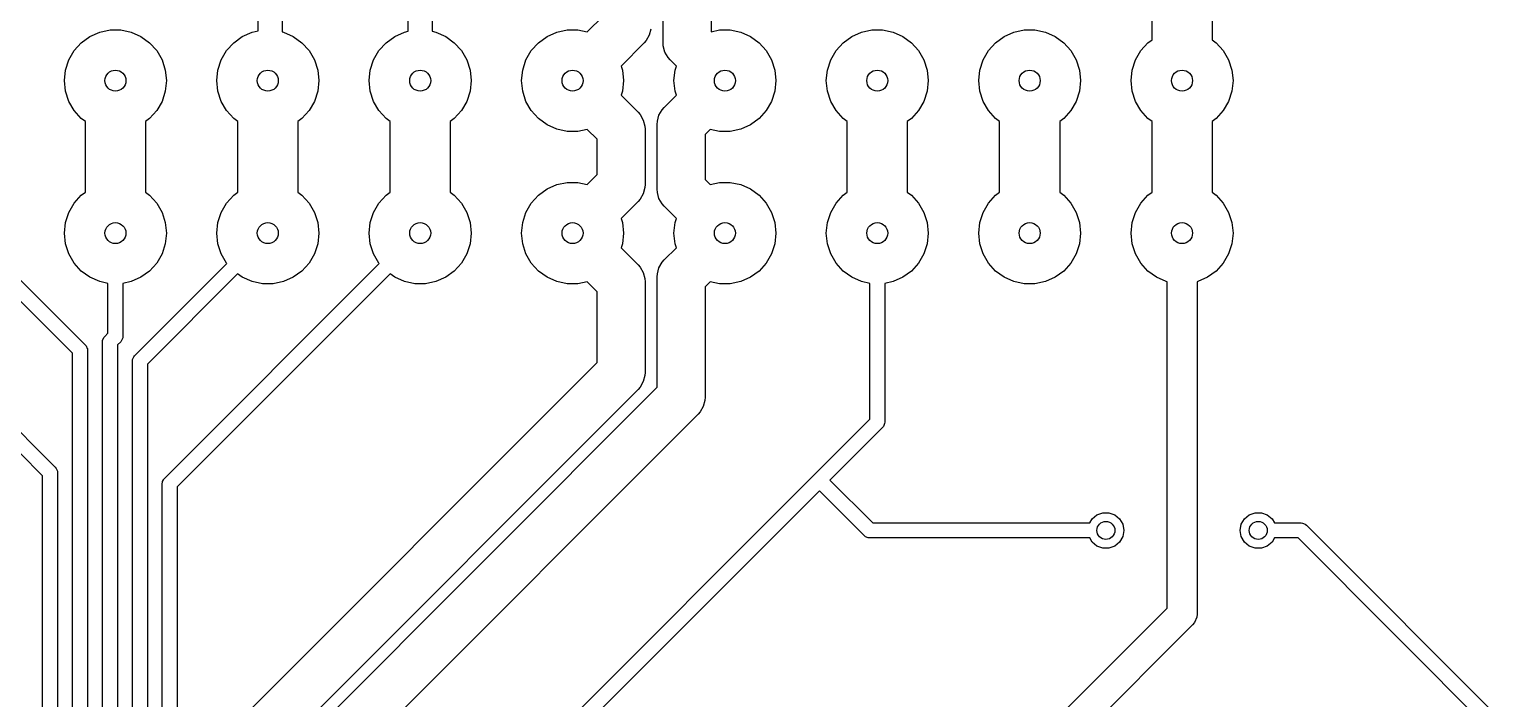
# Model space of a CAD drawing. Extents: x 0.04 to 1.96, y 0.03 to 3.58.
# Drawn here: x 0.994 to 1.962, y 2.495 to 2.934 of the extents above; entities that cross this region are included whole.
import ezdxf

# ---------------------------------------------------------------- set-up
doc = ezdxf.new("R2010")
doc.units = 0
doc.header["$MEASUREMENT"] = 0
doc.layers.add('BLACK', color=7, linetype='CONTINUOUS')

msp = doc.modelspace()

# ---------------------------------------------------------------- linework, layer by layer
at = {"layer": 'BLACK', "linetype": 'CONTINUOUS'}
for p, q in [((1.40945, 2.9248), (1.40945, 3.28346)), ((1.44094, 3.28346), (1.44094, 2.9321)), ((1.24213, 2.93235), (1.24213, 3.01077)), ((1.25787, 3.01077), (1.25787, 2.93235)), ((1.1437, 2.93269), (1.1437, 2.97618)), ((1.15945, 2.97618), (1.15945, 2.93202)), ((1.73031, 2.92684), (1.73031, 2.95)), ((1.03966, 2.93183), (1.0465, 2.93328)), ((1.0465, 2.93328), (1.0535, 2.93328)), ((1.0535, 2.93328), (1.06034, 2.93183)), ((1.33966, 2.93183), (1.3465, 2.93328)), ((1.3465, 2.93328), (1.3535, 2.93328)), ((1.3535, 2.93328), (1.35969, 2.93196)), ((1.35969, 2.93196), (1.37008, 2.94235)), ((1.40144, 2.93377), (1.40038, 2.9298)), ((1.44094, 2.9321), (1.4465, 2.93328)), ((1.4465, 2.93328), (1.4535, 2.93328)), ((1.4535, 2.93328), (1.46034, 2.93183)), ((1.53966, 2.93183), (1.5465, 2.93328)), ((1.5465, 2.93328), (1.5535, 2.93328)), ((1.5535, 2.93328), (1.56034, 2.93183)), ((1.63966, 2.93183), (1.6465, 2.93328)), ((1.6465, 2.93328), (1.6535, 2.93328)), ((1.6535, 2.93328), (1.66034, 2.93183)), ((1.76969, 2.94185), (1.76969, 2.92684)), ((1.02293, 2.91967), (1.02761, 2.92487)), ((1.02761, 2.92487), (1.03327, 2.92898)), ((1.03327, 2.92898), (1.03966, 2.93183)), ((1.06034, 2.93183), (1.06673, 2.92898)), ((1.06673, 2.92898), (1.07239, 2.92487)), ((1.07239, 2.92487), (1.07707, 2.91967)), ((1.12293, 2.91967), (1.12761, 2.92487)), ((1.12761, 2.92487), (1.13327, 2.92898)), ((1.13327, 2.92898), (1.13966, 2.93183)), ((1.13966, 2.93183), (1.1437, 2.93269)), ((1.15945, 2.93202), (1.16034, 2.93183)), ((1.16034, 2.93183), (1.16673, 2.92898)), ((1.16673, 2.92898), (1.17239, 2.92487)), ((1.17239, 2.92487), (1.17707, 2.91967)), ((1.22293, 2.91967), (1.22761, 2.92487)), ((1.22761, 2.92487), (1.23327, 2.92898)), ((1.23327, 2.92898), (1.23966, 2.93183)), ((1.23966, 2.93183), (1.24213, 2.93235)), ((1.25787, 2.93235), (1.26034, 2.93183)), ((1.26034, 2.93183), (1.26673, 2.92898)), ((1.26673, 2.92898), (1.27239, 2.92487)), ((1.27239, 2.92487), (1.27707, 2.91967)), ((1.32293, 2.91967), (1.32761, 2.92487)), ((1.32761, 2.92487), (1.33327, 2.92898)), ((1.33327, 2.92898), (1.33966, 2.93183)), ((1.39696, 2.92469), (1.38187, 2.9096)), ((1.39832, 2.92624), (1.39696, 2.92469)), ((1.40038, 2.9298), (1.39832, 2.92624)), ((1.40958, 2.92275), (1.40945, 2.9248)), ((1.46034, 2.93183), (1.46673, 2.92898)), ((1.46673, 2.92898), (1.47239, 2.92487)), ((1.47239, 2.92487), (1.47707, 2.91967)), ((1.52293, 2.91967), (1.52761, 2.92487)), ((1.52761, 2.92487), (1.53327, 2.92898)), ((1.53327, 2.92898), (1.53966, 2.93183)), ((1.56034, 2.93183), (1.56673, 2.92898)), ((1.56673, 2.92898), (1.57239, 2.92487)), ((1.57239, 2.92487), (1.57707, 2.91967)), ((1.62293, 2.91967), (1.62761, 2.92487)), ((1.62761, 2.92487), (1.63327, 2.92898)), ((1.63327, 2.92898), (1.63966, 2.93183)), ((1.66034, 2.93183), (1.66673, 2.92898)), ((1.66673, 2.92898), (1.67239, 2.92487)), ((1.67239, 2.92487), (1.67707, 2.91967)), ((1.72293, 2.91967), (1.72761, 2.92487)), ((1.72761, 2.92487), (1.73031, 2.92684)), ((1.76969, 2.92684), (1.77239, 2.92487)), ((1.77239, 2.92487), (1.77707, 2.91967)), ((1.01943, 2.91361), (1.02293, 2.91967)), ((1.07707, 2.91967), (1.08057, 2.91361)), ((1.11943, 2.91361), (1.12293, 2.91967)), ((1.17707, 2.91967), (1.18057, 2.91361)), ((1.21943, 2.91361), (1.22293, 2.91967)), ((1.27707, 2.91967), (1.28057, 2.91361)), ((1.31943, 2.91361), (1.32293, 2.91967)), ((1.41065, 2.91878), (1.40958, 2.92275)), ((1.4127, 2.91522), (1.41065, 2.91878)), ((1.41406, 2.91367), (1.4127, 2.91522)), ((1.47707, 2.91967), (1.48057, 2.91361)), ((1.51943, 2.91361), (1.52293, 2.91967)), ((1.57707, 2.91967), (1.58057, 2.91361)), ((1.61943, 2.91361), (1.62293, 2.91967)), ((1.67707, 2.91967), (1.68057, 2.91361)), ((1.71943, 2.91361), (1.72293, 2.91967)), ((1.77707, 2.91967), (1.78057, 2.91361)), ((1.01654, 2.9), (1.01727, 2.90696)), ((1.01727, 2.90696), (1.01943, 2.91361)), ((1.08057, 2.91361), (1.08273, 2.90696)), ((1.08273, 2.90696), (1.08346, 2.9)), ((1.11654, 2.9), (1.11727, 2.90696)), ((1.11727, 2.90696), (1.11943, 2.91361)), ((1.18057, 2.91361), (1.18273, 2.90696)), ((1.18273, 2.90696), (1.18346, 2.9)), ((1.21654, 2.9), (1.21727, 2.90696)), ((1.21727, 2.90696), (1.21943, 2.91361)), ((1.28057, 2.91361), (1.28273, 2.90696)), ((1.28273, 2.90696), (1.28346, 2.9)), ((1.31654, 2.9), (1.31727, 2.90696)), ((1.31727, 2.90696), (1.31943, 2.91361)), ((1.38187, 2.9096), (1.38273, 2.90696)), ((1.38273, 2.90696), (1.38346, 2.9)), ((1.41813, 2.9096), (1.41406, 2.91367)), ((1.41654, 2.9), (1.41727, 2.90696)), ((1.41727, 2.90696), (1.41813, 2.9096)), ((1.48057, 2.91361), (1.48273, 2.90696)), ((1.48273, 2.90696), (1.48346, 2.9)), ((1.51654, 2.9), (1.51727, 2.90696)), ((1.51727, 2.90696), (1.51943, 2.91361)), ((1.58057, 2.91361), (1.58273, 2.90696)), ((1.58273, 2.90696), (1.58346, 2.9)), ((1.61654, 2.9), (1.61727, 2.90696)), ((1.61727, 2.90696), (1.61943, 2.91361)), ((1.68057, 2.91361), (1.68273, 2.90696)), ((1.68273, 2.90696), (1.68346, 2.9)), ((1.71654, 2.9), (1.71727, 2.90696)), ((1.71727, 2.90696), (1.71943, 2.91361)), ((1.78057, 2.91361), (1.78273, 2.90696)), ((1.78273, 2.90696), (1.78346, 2.9)), ((1.01727, 2.89304), (1.01654, 2.9)), ((1.08346, 2.9), (1.08273, 2.89304)), ((1.11727, 2.89304), (1.11654, 2.9)), ((1.18346, 2.9), (1.18273, 2.89304)), ((1.21727, 2.89304), (1.21654, 2.9)), ((1.28346, 2.9), (1.28273, 2.89304)), ((1.31727, 2.89304), (1.31654, 2.9)), ((1.38346, 2.9), (1.38273, 2.89304)), ((1.41727, 2.89304), (1.41654, 2.9)), ((1.48346, 2.9), (1.48273, 2.89304)), ((1.51727, 2.89304), (1.51654, 2.9)), ((1.58346, 2.9), (1.58273, 2.89304)), ((1.61727, 2.89304), (1.61654, 2.9)), ((1.68346, 2.9), (1.68273, 2.89304)), ((1.71727, 2.89304), (1.71654, 2.9)), ((1.78346, 2.9), (1.78273, 2.89304)), ((1.01943, 2.88639), (1.01727, 2.89304)), ((1.02293, 2.88033), (1.01943, 2.88639)), ((1.08057, 2.88639), (1.07707, 2.88033)), ((1.08273, 2.89304), (1.08057, 2.88639)), ((1.11943, 2.88639), (1.11727, 2.89304)), ((1.12293, 2.88033), (1.11943, 2.88639)), ((1.18057, 2.88639), (1.17707, 2.88033)), ((1.18273, 2.89304), (1.18057, 2.88639)), ((1.21943, 2.88639), (1.21727, 2.89304)), ((1.22293, 2.88033), (1.21943, 2.88639)), ((1.28057, 2.88639), (1.27707, 2.88033)), ((1.28273, 2.89304), (1.28057, 2.88639)), ((1.31943, 2.88639), (1.31727, 2.89304)), ((1.32293, 2.88033), (1.31943, 2.88639)), ((1.38273, 2.89304), (1.38187, 2.8904)), ((1.38187, 2.8904), (1.39303, 2.87925)), ((1.41012, 2.8824), (1.41813, 2.8904)), ((1.41813, 2.8904), (1.41727, 2.89304)), ((1.48057, 2.88639), (1.47707, 2.88033)), ((1.48273, 2.89304), (1.48057, 2.88639)), ((1.51943, 2.88639), (1.51727, 2.89304)), ((1.52293, 2.88033), (1.51943, 2.88639)), ((1.58057, 2.88639), (1.57707, 2.88033)), ((1.58273, 2.89304), (1.58057, 2.88639)), ((1.61943, 2.88639), (1.61727, 2.89304)), ((1.62293, 2.88033), (1.61943, 2.88639)), ((1.68057, 2.88639), (1.67707, 2.88033)), ((1.68273, 2.89304), (1.68057, 2.88639)), ((1.71943, 2.88639), (1.71727, 2.89304)), ((1.72293, 2.88033), (1.71943, 2.88639)), ((1.78057, 2.88639), (1.77707, 2.88033)), ((1.78273, 2.89304), (1.78057, 2.88639)), ((1.02761, 2.87513), (1.02293, 2.88033)), ((1.03031, 2.87316), (1.02761, 2.87513)), ((1.07239, 2.87513), (1.06969, 2.87316)), ((1.07707, 2.88033), (1.07239, 2.87513)), ((1.12761, 2.87513), (1.12293, 2.88033)), ((1.13031, 2.87316), (1.12761, 2.87513)), ((1.17239, 2.87513), (1.16969, 2.87316)), ((1.17707, 2.88033), (1.17239, 2.87513)), ((1.22761, 2.87513), (1.22293, 2.88033)), ((1.23031, 2.87316), (1.22761, 2.87513)), ((1.27239, 2.87513), (1.26969, 2.87316)), ((1.27707, 2.88033), (1.27239, 2.87513)), ((1.32761, 2.87513), (1.32293, 2.88033)), ((1.33327, 2.87102), (1.32761, 2.87513)), ((1.39303, 2.87925), (1.39438, 2.8777)), ((1.39438, 2.8777), (1.39644, 2.87414)), ((1.40565, 2.87332), (1.40671, 2.87729)), ((1.40671, 2.87729), (1.40877, 2.88085)), ((1.40671, 2.87729), (1.40671, 2.87729)), ((1.40877, 2.88085), (1.41012, 2.8824)), ((1.47239, 2.87513), (1.46673, 2.87102)), ((1.47707, 2.88033), (1.47239, 2.87513)), ((1.52761, 2.87513), (1.52293, 2.88033)), ((1.53031, 2.87316), (1.52761, 2.87513)), ((1.57239, 2.87513), (1.56969, 2.87316)), ((1.57707, 2.88033), (1.57239, 2.87513)), ((1.62761, 2.87513), (1.62293, 2.88033)), ((1.63031, 2.87316), (1.62761, 2.87513)), ((1.67239, 2.87513), (1.66969, 2.87316)), ((1.67707, 2.88033), (1.67239, 2.87513)), ((1.72761, 2.87513), (1.72293, 2.88033)), ((1.73031, 2.87316), (1.72761, 2.87513)), ((1.77239, 2.87513), (1.76969, 2.87316)), ((1.77707, 2.88033), (1.77239, 2.87513)), ((1.03031, 2.82684), (1.03031, 2.87316)), ((1.06969, 2.87316), (1.06969, 2.82684)), ((1.13031, 2.82684), (1.13031, 2.87316)), ((1.16969, 2.87316), (1.16969, 2.82684)), ((1.23031, 2.82684), (1.23031, 2.87316)), ((1.26969, 2.87316), (1.26969, 2.82684)), ((1.33966, 2.86817), (1.33327, 2.87102)), ((1.3465, 2.86672), (1.33966, 2.86817)), ((1.3535, 2.86672), (1.3465, 2.86672)), ((1.35969, 2.86804), (1.3535, 2.86672)), ((1.36614, 2.86159), (1.35969, 2.86804)), ((1.39644, 2.87414), (1.39644, 2.87414)), ((1.39644, 2.87414), (1.3975, 2.87017)), ((1.3975, 2.87017), (1.39764, 2.86811)), ((1.39764, 2.86811), (1.39764, 2.83189)), ((1.40551, 2.87126), (1.40565, 2.87332)), ((1.40551, 2.82874), (1.40551, 2.87126)), ((1.44031, 2.86804), (1.43701, 2.86474)), ((1.4465, 2.86672), (1.44031, 2.86804)), ((1.4535, 2.86672), (1.4465, 2.86672)), ((1.46034, 2.86817), (1.4535, 2.86672)), ((1.46673, 2.87102), (1.46034, 2.86817)), ((1.53031, 2.82684), (1.53031, 2.87316)), ((1.56969, 2.87316), (1.56969, 2.82684)), ((1.63031, 2.82684), (1.63031, 2.87316)), ((1.66969, 2.87316), (1.66969, 2.82684)), ((1.73031, 2.82684), (1.73031, 2.87316)), ((1.76969, 2.87316), (1.76969, 2.82684)), ((1.36614, 2.83841), (1.36614, 2.86159)), ((1.43701, 2.86474), (1.43701, 2.83526)), ((1.35969, 2.83196), (1.36614, 2.83841)), ((1.02761, 2.82487), (1.03031, 2.82684)), ((1.06969, 2.82684), (1.07239, 2.82487)), ((1.12761, 2.82487), (1.13031, 2.82684)), ((1.16969, 2.82684), (1.17239, 2.82487)), ((1.22761, 2.82487), (1.23031, 2.82684)), ((1.26969, 2.82684), (1.27239, 2.82487)), ((1.32761, 2.82487), (1.33327, 2.82898)), ((1.33327, 2.82898), (1.33966, 2.83183)), ((1.33966, 2.83183), (1.3465, 2.83328)), ((1.3465, 2.83328), (1.3535, 2.83328)), ((1.3535, 2.83328), (1.35969, 2.83196)), ((1.3975, 2.82983), (1.39644, 2.82586)), ((1.39764, 2.83189), (1.3975, 2.82983)), ((1.40565, 2.82668), (1.40551, 2.82874)), ((1.40671, 2.82271), (1.40565, 2.82668)), ((1.43701, 2.83526), (1.44031, 2.83196)), ((1.44031, 2.83196), (1.4465, 2.83328)), ((1.4465, 2.83328), (1.4535, 2.83328)), ((1.4535, 2.83328), (1.46034, 2.83183)), ((1.46034, 2.83183), (1.46673, 2.82898)), ((1.46673, 2.82898), (1.47239, 2.82487)), ((1.52761, 2.82487), (1.53031, 2.82684)), ((1.56969, 2.82684), (1.57239, 2.82487)), ((1.62761, 2.82487), (1.63031, 2.82684)), ((1.66969, 2.82684), (1.67239, 2.82487)), ((1.72761, 2.82487), (1.73031, 2.82684)), ((1.76969, 2.82684), (1.77239, 2.82487)), ((1.01943, 2.81361), (1.02293, 2.81967)), ((1.02293, 2.81967), (1.02761, 2.82487)), ((1.07239, 2.82487), (1.07707, 2.81967)), ((1.07707, 2.81967), (1.08057, 2.81361)), ((1.11943, 2.81361), (1.12293, 2.81967)), ((1.12293, 2.81967), (1.12761, 2.82487)), ((1.17239, 2.82487), (1.17707, 2.81967)), ((1.17707, 2.81967), (1.18057, 2.81361)), ((1.21943, 2.81361), (1.22293, 2.81967)), ((1.22293, 2.81967), (1.22761, 2.82487)), ((1.27239, 2.82487), (1.27707, 2.81967)), ((1.27707, 2.81967), (1.28057, 2.81361)), ((1.31943, 2.81361), (1.32293, 2.81967)), ((1.32293, 2.81967), (1.32761, 2.82487)), ((1.39303, 2.82075), (1.38187, 2.8096)), ((1.39438, 2.8223), (1.39303, 2.82075)), ((1.39644, 2.82586), (1.39438, 2.8223)), ((1.40877, 2.81915), (1.40671, 2.82271)), ((1.41012, 2.8176), (1.40877, 2.81915)), ((1.41813, 2.8096), (1.41012, 2.8176)), ((1.47239, 2.82487), (1.47707, 2.81967)), ((1.47707, 2.81967), (1.48057, 2.81361)), ((1.51943, 2.81361), (1.52293, 2.81967)), ((1.52293, 2.81967), (1.52761, 2.82487)), ((1.57239, 2.82487), (1.57707, 2.81967)), ((1.57707, 2.81967), (1.58057, 2.81361)), ((1.61943, 2.81361), (1.62293, 2.81967)), ((1.62293, 2.81967), (1.62761, 2.82487)), ((1.67239, 2.82487), (1.67707, 2.81967)), ((1.67707, 2.81967), (1.68057, 2.81361)), ((1.71943, 2.81361), (1.72293, 2.81967)), ((1.72293, 2.81967), (1.72761, 2.82487)), ((1.77239, 2.82487), (1.77707, 2.81967)), ((1.77707, 2.81967), (1.78057, 2.81361)), ((1.01727, 2.80696), (1.01943, 2.81361)), ((1.08057, 2.81361), (1.08273, 2.80696)), ((1.11727, 2.80696), (1.11943, 2.81361)), ((1.18057, 2.81361), (1.18273, 2.80696)), ((1.21727, 2.80696), (1.21943, 2.81361)), ((1.28057, 2.81361), (1.28273, 2.80696)), ((1.31727, 2.80696), (1.31943, 2.81361)), ((1.38187, 2.8096), (1.38273, 2.80696)), ((1.41727, 2.80696), (1.41813, 2.8096)), ((1.48057, 2.81361), (1.48273, 2.80696)), ((1.51727, 2.80696), (1.51943, 2.81361)), ((1.58057, 2.81361), (1.58273, 2.80696)), ((1.61727, 2.80696), (1.61943, 2.81361)), ((1.68057, 2.81361), (1.68273, 2.80696)), ((1.71727, 2.80696), (1.71943, 2.81361)), ((1.78057, 2.81361), (1.78273, 2.80696)), ((1.01654, 2.8), (1.01727, 2.80696)), ((1.01727, 2.79304), (1.01654, 2.8)), ((1.08273, 2.80696), (1.08346, 2.8)), ((1.08346, 2.8), (1.08273, 2.79304)), ((1.11654, 2.8), (1.11727, 2.80696)), ((1.11727, 2.79304), (1.11654, 2.8)), ((1.18273, 2.80696), (1.18346, 2.8)), ((1.18346, 2.8), (1.18273, 2.79304)), ((1.21654, 2.8), (1.21727, 2.80696)), ((1.21727, 2.79304), (1.21654, 2.8)), ((1.28273, 2.80696), (1.28346, 2.8)), ((1.28346, 2.8), (1.28273, 2.79304)), ((1.31654, 2.8), (1.31727, 2.80696)), ((1.31727, 2.79304), (1.31654, 2.8)), ((1.38273, 2.80696), (1.38346, 2.8)), ((1.38346, 2.8), (1.38273, 2.79304)), ((1.41654, 2.8), (1.41727, 2.80696)), ((1.41727, 2.79304), (1.41654, 2.8)), ((1.48273, 2.80696), (1.48346, 2.8)), ((1.48346, 2.8), (1.48273, 2.79304)), ((1.51654, 2.8), (1.51727, 2.80696)), ((1.51727, 2.79304), (1.51654, 2.8)), ((1.58273, 2.80696), (1.58346, 2.8)), ((1.58346, 2.8), (1.58273, 2.79304)), ((1.61654, 2.8), (1.61727, 2.80696)), ((1.61727, 2.79304), (1.61654, 2.8)), ((1.68273, 2.80696), (1.68346, 2.8)), ((1.68346, 2.8), (1.68273, 2.79304)), ((1.71654, 2.8), (1.71727, 2.80696)), ((1.71727, 2.79304), (1.71654, 2.8)), ((1.78273, 2.80696), (1.78346, 2.8)), ((1.78346, 2.8), (1.78273, 2.79304)), ((1.01943, 2.78639), (1.01727, 2.79304)), ((1.08273, 2.79304), (1.08057, 2.78639)), ((1.11943, 2.78639), (1.11727, 2.79304)), ((1.18273, 2.79304), (1.18057, 2.78639)), ((1.21943, 2.78639), (1.21727, 2.79304)), ((1.28273, 2.79304), (1.28057, 2.78639)), ((1.31943, 2.78639), (1.31727, 2.79304)), ((1.38273, 2.79304), (1.38187, 2.7904)), ((1.38187, 2.7904), (1.39303, 2.77925)), ((1.41012, 2.7824), (1.41813, 2.7904)), ((1.41813, 2.7904), (1.41727, 2.79304)), ((1.48273, 2.79304), (1.48057, 2.78639)), ((1.51943, 2.78639), (1.51727, 2.79304)), ((1.58273, 2.79304), (1.58057, 2.78639)), ((1.61943, 2.78639), (1.61727, 2.79304)), ((1.68273, 2.79304), (1.68057, 2.78639)), ((1.71943, 2.78639), (1.71727, 2.79304)), ((1.78273, 2.79304), (1.78057, 2.78639)), ((0.87686, 2.7801), (1.01053, 2.64643)), ((0.97686, 2.7801), (1.03021, 2.72675)), ((1.02293, 2.78033), (1.01943, 2.78639)), ((1.02761, 2.77513), (1.02293, 2.78033)), ((1.06262, 2.71958), (1.12314, 2.7801)), ((1.07707, 2.78033), (1.07239, 2.77513)), ((1.08057, 2.78639), (1.07707, 2.78033)), ((1.08215, 2.63911), (1.22314, 2.7801)), ((1.12293, 2.78033), (1.11943, 2.78639)), ((1.12314, 2.7801), (1.12293, 2.78033)), ((1.17707, 2.78033), (1.17239, 2.77513)), ((1.18057, 2.78639), (1.17707, 2.78033)), ((1.22293, 2.78033), (1.21943, 2.78639)), ((1.22314, 2.7801), (1.22293, 2.78033)), ((1.27707, 2.78033), (1.27239, 2.77513)), ((1.28057, 2.78639), (1.27707, 2.78033)), ((1.32293, 2.78033), (1.31943, 2.78639)), ((1.32761, 2.77513), (1.32293, 2.78033)), ((1.39303, 2.77925), (1.39438, 2.7777)), ((1.40671, 2.77729), (1.40877, 2.78085)), ((1.40877, 2.78085), (1.41012, 2.7824)), ((1.47707, 2.78033), (1.47239, 2.77513)), ((1.48057, 2.78639), (1.47707, 2.78033)), ((1.52293, 2.78033), (1.51943, 2.78639)), ((1.52761, 2.77513), (1.52293, 2.78033)), ((1.57707, 2.78033), (1.57239, 2.77513)), ((1.58057, 2.78639), (1.57707, 2.78033)), ((1.62293, 2.78033), (1.61943, 2.78639)), ((1.62761, 2.77513), (1.62293, 2.78033)), ((1.67707, 2.78033), (1.67239, 2.77513)), ((1.68057, 2.78639), (1.67707, 2.78033)), ((1.72293, 2.78033), (1.71943, 2.78639)), ((1.72761, 2.77513), (1.72293, 2.78033)), ((1.77707, 2.78033), (1.77239, 2.77513)), ((1.78057, 2.78639), (1.77707, 2.78033)), ((1.00213, 2.64091), (0.8698, 2.77324)), ((1.02181, 2.72123), (0.9698, 2.77324)), ((1.03327, 2.77102), (1.02761, 2.77513)), ((1.03966, 2.76817), (1.03327, 2.77102)), ((1.06673, 2.77102), (1.06034, 2.76817)), ((1.07239, 2.77513), (1.06673, 2.77102)), ((1.1302, 2.77324), (1.07102, 2.71406)), ((1.2302, 2.77324), (1.09055, 2.63359)), ((1.13327, 2.77102), (1.1302, 2.77324)), ((1.13966, 2.76817), (1.13327, 2.77102)), ((1.16673, 2.77102), (1.16034, 2.76817)), ((1.17239, 2.77513), (1.16673, 2.77102)), ((1.23327, 2.77102), (1.2302, 2.77324)), ((1.23966, 2.76817), (1.23327, 2.77102)), ((1.26673, 2.77102), (1.26034, 2.76817)), ((1.27239, 2.77513), (1.26673, 2.77102)), ((1.33327, 2.77102), (1.32761, 2.77513)), ((1.33966, 2.76817), (1.33327, 2.77102)), ((1.39438, 2.7777), (1.39644, 2.77414)), ((1.39644, 2.77414), (1.39644, 2.77414)), ((1.39644, 2.77414), (1.3975, 2.77017)), ((1.3975, 2.77017), (1.39764, 2.76811)), ((1.40551, 2.77126), (1.40565, 2.77332)), ((1.40551, 2.69888), (1.40551, 2.77126)), ((1.40565, 2.77332), (1.40671, 2.77729)), ((1.40671, 2.77729), (1.40671, 2.77729)), ((1.46673, 2.77102), (1.46034, 2.76817)), ((1.47239, 2.77513), (1.46673, 2.77102)), ((1.53327, 2.77102), (1.52761, 2.77513)), ((1.53966, 2.76817), (1.53327, 2.77102)), ((1.56673, 2.77102), (1.56034, 2.76817)), ((1.57239, 2.77513), (1.56673, 2.77102)), ((1.63327, 2.77102), (1.62761, 2.77513)), ((1.63966, 2.76817), (1.63327, 2.77102)), ((1.66673, 2.77102), (1.66034, 2.76817)), ((1.67239, 2.77513), (1.66673, 2.77102)), ((1.73327, 2.77102), (1.72761, 2.77513)), ((1.73966, 2.76817), (1.73327, 2.77102)), ((1.76673, 2.77102), (1.76034, 2.76817)), ((1.77239, 2.77513), (1.76673, 2.77102)), ((1.04508, 2.76702), (1.03966, 2.76817)), ((1.04508, 2.73432), (1.04508, 2.76702)), ((1.06034, 2.76817), (1.05492, 2.76702)), ((1.05492, 2.76702), (1.05492, 2.73228)), ((1.1465, 2.76672), (1.13966, 2.76817)), ((1.1535, 2.76672), (1.1465, 2.76672)), ((1.16034, 2.76817), (1.1535, 2.76672)), ((1.2465, 2.76672), (1.23966, 2.76817)), ((1.2535, 2.76672), (1.2465, 2.76672)), ((1.26034, 2.76817), (1.2535, 2.76672)), ((1.3465, 2.76672), (1.33966, 2.76817)), ((1.3535, 2.76672), (1.3465, 2.76672)), ((1.35969, 2.76804), (1.3535, 2.76672)), ((1.36614, 2.76159), (1.35969, 2.76804)), ((1.36614, 2.71518), (1.36614, 2.76159)), ((1.39764, 2.76811), (1.39764, 2.70866)), ((1.44031, 2.76804), (1.43701, 2.76474)), ((1.43701, 2.76474), (1.43701, 2.69235)), ((1.4465, 2.76672), (1.44031, 2.76804)), ((1.4535, 2.76672), (1.4465, 2.76672)), ((1.46034, 2.76817), (1.4535, 2.76672)), ((1.54508, 2.76702), (1.53966, 2.76817)), ((1.54508, 2.67804), (1.54508, 2.76702)), ((1.56034, 2.76817), (1.55492, 2.76702)), ((1.55492, 2.76702), (1.55492, 2.676)), ((1.6465, 2.76672), (1.63966, 2.76817)), ((1.6535, 2.76672), (1.6465, 2.76672)), ((1.66034, 2.76817), (1.6535, 2.76672)), ((1.74016, 2.76807), (1.73966, 2.76817)), ((1.74016, 2.55408), (1.74016, 2.76807)), ((1.76034, 2.76817), (1.75984, 2.76807)), ((1.75984, 2.76807), (1.75984, 2.55)), ((1.04159, 2.72966), (1.04233, 2.73143)), ((1.04233, 2.73144), (1.04294, 2.73218)), ((1.04233, 2.73143), (1.04233, 2.73144)), ((1.04294, 2.73218), (1.04508, 2.73432)), ((1.05483, 2.73132), (1.05409, 2.72955)), ((1.05492, 2.73228), (1.05483, 2.73132)), ((1.02181, 2.05444), (1.02181, 2.72123)), ((1.03021, 2.72675), (1.03082, 2.726)), ((1.03082, 2.726), (1.03082, 2.726)), ((1.03082, 2.726), (1.03084, 2.72597)), ((1.03084, 2.72597), (1.03154, 2.72427)), ((1.03154, 2.72427), (1.03156, 2.72423)), ((1.03156, 2.72423), (1.03165, 2.72327)), ((1.03165, 2.72327), (1.03165, 2.0542)), ((1.0415, 2.7287), (1.04159, 2.72966)), ((1.0415, 2.05444), (1.0415, 2.7287)), ((1.05348, 2.7288), (1.05134, 2.72666)), ((1.05134, 2.72666), (1.05134, 2.0542)), ((1.05409, 2.72955), (1.05348, 2.7288)), ((1.05409, 2.72955), (1.05409, 2.72955)), ((1.06118, 2.7161), (1.06128, 2.71706)), ((1.06118, 2.05444), (1.06118, 2.7161)), ((1.06128, 2.71706), (1.06201, 2.71884)), ((1.06201, 2.71884), (1.06262, 2.71958)), ((1.06201, 2.71884), (1.06201, 2.71884)), ((1.07102, 2.71406), (1.07102, 2.0542)), ((1.11879, 2.46783), (1.36614, 2.71518)), ((1.39644, 2.70263), (1.39438, 2.69907)), ((1.3975, 2.70661), (1.39644, 2.70263)), ((1.39764, 2.70866), (1.3975, 2.70661)), ((1.39303, 2.69753), (1.14567, 2.45017)), ((1.15816, 2.45152), (1.40551, 2.69888)), ((1.39438, 2.69907), (1.39303, 2.69753)), ((1.43701, 2.69235), (1.43687, 2.6903)), ((1.43375, 2.68277), (1.4324, 2.68122)), ((1.43581, 2.68633), (1.43375, 2.68277)), ((1.43687, 2.6903), (1.43581, 2.68633)), ((1.4324, 2.68122), (1.18504, 2.43386)), ((1.50852, 2.64148), (1.54508, 2.67804)), ((1.55348, 2.67252), (1.51896, 2.638)), ((1.55409, 2.67327), (1.55348, 2.67252)), ((1.55483, 2.67504), (1.55409, 2.67327)), ((1.55409, 2.67327), (1.55409, 2.67327)), ((1.55492, 2.676), (1.55483, 2.67504)), ((1.01053, 2.64643), (1.01114, 2.64569)), ((1.01114, 2.64569), (1.01114, 2.64569)), ((1.01114, 2.64569), (1.01187, 2.64391)), ((1.01187, 2.64391), (1.01197, 2.64295)), ((1.01197, 2.64295), (1.01197, 2.0542)), ((1.00213, 2.05444), (1.00213, 2.64091)), ((1.08071, 2.63563), (1.0808, 2.63659)), ((1.08071, 2.05433), (1.08071, 2.63563)), ((1.0808, 2.63659), (1.08099, 2.63704)), ((1.08099, 2.63704), (1.08144, 2.63813)), ((1.08144, 2.63813), (1.08154, 2.63836)), ((1.08154, 2.63836), (1.08215, 2.63911)), ((1.08154, 2.63836), (1.08154, 2.63836)), ((1.09055, 2.63359), (1.09055, 2.05433)), ((1.21699, 2.34995), (1.50852, 2.64148)), ((1.50852, 2.64148), (1.50852, 2.64148)), ((1.51896, 2.638), (1.54704, 2.60992)), ((1.512, 2.63104), (1.22539, 2.34443)), ((1.54152, 2.60152), (1.512, 2.63104)), ((1.69095, 2.61259), (1.69409, 2.61523)), ((1.69409, 2.61523), (1.69795, 2.61663)), ((1.69795, 2.61663), (1.70205, 2.61663)), ((1.70205, 2.61663), (1.70591, 2.61523)), ((1.70591, 2.61523), (1.70905, 2.61259)), ((1.79095, 2.61259), (1.79409, 2.61523)), ((1.79409, 2.61523), (1.79795, 2.61663)), ((1.79795, 2.61663), (1.80205, 2.61663)), ((1.80205, 2.61663), (1.80591, 2.61523)), ((1.80591, 2.61523), (1.80905, 2.61259)), ((1.54704, 2.60992), (1.68941, 2.60992)), ((1.68941, 2.60992), (1.69095, 2.61259)), ((1.70905, 2.61259), (1.7111, 2.60904)), ((1.7111, 2.60904), (1.71181, 2.605)), ((1.71181, 2.605), (1.7111, 2.60096)), ((1.78819, 2.605), (1.7889, 2.60904)), ((1.7889, 2.60096), (1.78819, 2.605)), ((1.7889, 2.60904), (1.79095, 2.61259)), ((1.80905, 2.61259), (1.81059, 2.60992)), ((1.81059, 2.60992), (1.82815, 2.60992)), ((1.82815, 2.60992), (1.82911, 2.60983)), ((1.82911, 2.60983), (1.82911, 2.60983)), ((1.82911, 2.60983), (1.82963, 2.60961)), ((1.82963, 2.60961), (1.83088, 2.60909)), ((1.83088, 2.60909), (1.83088, 2.60909)), ((1.83088, 2.60909), (1.83163, 2.60848)), ((1.83163, 2.60848), (1.96163, 2.47848)), ((1.54227, 2.60091), (1.54152, 2.60152)), ((1.54404, 2.60017), (1.54227, 2.60091)), ((1.545, 2.60008), (1.54404, 2.60017)), ((1.54404, 2.60017), (1.54404, 2.60017)), ((1.68941, 2.60008), (1.545, 2.60008)), ((1.69095, 2.59741), (1.68941, 2.60008)), ((1.69409, 2.59477), (1.69095, 2.59741)), ((1.69795, 2.59337), (1.69409, 2.59477)), ((1.70591, 2.59477), (1.70205, 2.59337)), ((1.70905, 2.59741), (1.70591, 2.59477)), ((1.7111, 2.60096), (1.70905, 2.59741)), ((1.79095, 2.59741), (1.7889, 2.60096)), ((1.79409, 2.59477), (1.79095, 2.59741)), ((1.79795, 2.59337), (1.79409, 2.59477)), ((1.80591, 2.59477), (1.80205, 2.59337)), ((1.80905, 2.59741), (1.80591, 2.59477)), ((1.81059, 2.60008), (1.80905, 2.59741)), ((1.82611, 2.60008), (1.81059, 2.60008)), ((1.95323, 2.47296), (1.82611, 2.60008)), ((1.70205, 2.59337), (1.69795, 2.59337)), ((1.80205, 2.59337), (1.79795, 2.59337)), ((1.37304, 2.18696), (1.74016, 2.55408)), ((1.75965, 2.54808), (1.75818, 2.54453)), ((1.75984, 2.55), (1.75965, 2.54808)), ((1.75696, 2.54304), (1.38984, 2.17592)), ((1.75818, 2.54453), (1.75696, 2.54304)), ((1.75818, 2.54453), (1.75818, 2.54453))]:
    msp.add_line(p, q, dxfattribs=at)
at = {"layer": 'BLACK'}
for centre, radius in [((1.05, 2.9), 0.00689), ((1.15, 2.9), 0.00689), ((1.25, 2.9), 0.00689), ((1.35, 2.9), 0.00689), ((1.45, 2.9), 0.00689), ((1.55, 2.9), 0.00689), ((1.65, 2.9), 0.00689), ((1.75, 2.9), 0.00689), ((1.05, 2.8), 0.00689), ((1.15, 2.8), 0.00689), ((1.25, 2.8), 0.00689), ((1.35, 2.8), 0.00689), ((1.45, 2.8), 0.00689), ((1.55, 2.8), 0.00689), ((1.65, 2.8), 0.00689), ((1.75, 2.8), 0.00689), ((1.7, 2.605), 0.00591), ((1.8, 2.605), 0.00591)]:
    msp.add_circle(centre, radius, dxfattribs=at)

doc.saveas('drawing.dxf')
